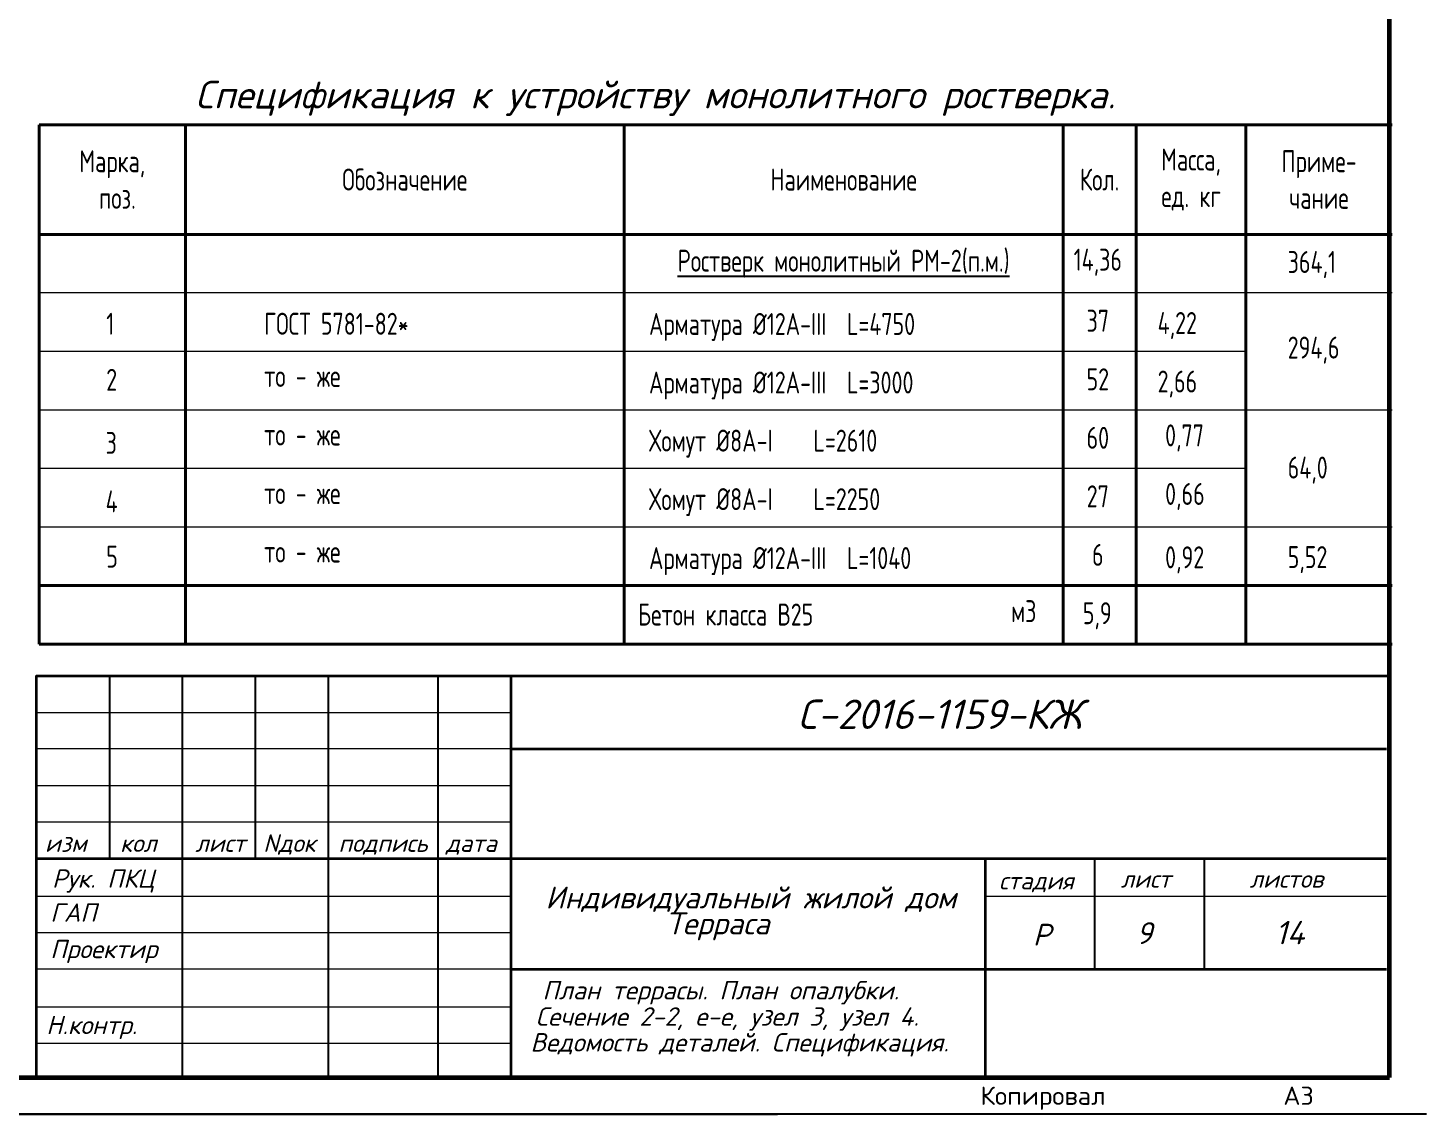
# Model space of a CAD drawing. Extents: x -12289450 to -10763036, y -7834513 to -6150123.
# Drawn here: x -10992159 to -10973043, y -7834506 to -7819659 of the extents above; entities that cross this region are included whole.
import ezdxf

# ---------------------------------------------------------------- set-up
doc = ezdxf.new("R2010")
doc.units = 0
doc.header["$LTSCALE"] = 25
for name, color, linetype in [('003-ТЕКСТ', 7, 'Continuous'), ('Annotation - Text', 7, 'Continuous'), ('ArchiCAD', 7, 'Continuous'), ('F-text', 7, 'Continuous'), ('kassa', 7, 'Continuous'), ('osnovnie', 7, 'Continuous'), ('Новое', 51, 'Continuous')]:
    doc.layers.add(name, color=color, linetype=linetype)
doc.layers.add('тонк', color=7, linetype='Continuous', lineweight=20)
doc.styles.add('gismo', font='isocpeui.ttf')
doc.styles.get("Standard").update_dxf_attribs({"font": 'arial.ttf'})
doc.styles.add('STYLE1', font='simplex.shx', dxfattribs={"width": 0.7, "height": 300})

msp = doc.modelspace()

# ---------------------------------------------------------------- linework, layer by layer
at = {"color": 0, "lineweight": 40}
for p, q in [((-10992006.6, -7820981.8), (-10973506.6, -7820981.8)), ((-10992006.6, -7828081.8), (-10992006.6, -7820981.8)), ((-10990006.6, -7828081.8), (-10990006.6, -7820981.8)), ((-10984006.6, -7828081.8), (-10984006.6, -7820981.8)), ((-10978006.6, -7828081.8), (-10978006.6, -7820981.8)), ((-10977006.6, -7828081.8), (-10977006.6, -7820981.8)), ((-10975506.6, -7828081.8), (-10975506.6, -7820981.8)), ((-10973506.6, -7822481.8), (-10992006.6, -7822481.8)), ((-10973506.6, -7827281.8), (-10992006.6, -7827281.8)), ((-10973506.6, -7828081.8), (-10992006.6, -7828081.8))]:
    msp.add_line(p, q, dxfattribs=at)
at = {"color": 0, "lineweight": 15}
for p, q in [((-10973506.6, -7823281.8), (-10992006.6, -7823281.8)), ((-10975506.6, -7824081.8), (-10992006.6, -7824081.8)), ((-10973506.6, -7824881.8), (-10992006.6, -7824881.8)), ((-10975506.6, -7825681.8), (-10992006.6, -7825681.8)), ((-10973506.6, -7826481.8), (-10992006.6, -7826481.8)), ((-10973506.6, -7827281.8), (-10992006.6, -7827281.8)), ((-10973506.6, -7828081.8), (-10992006.6, -7828081.8))]:
    msp.add_line(p, q, dxfattribs=at)
at = {"linetype": 'Continuous', "lineweight": 60, "ltscale": 75, "extrusion": (1, 0, 0), "elevation": -10973544.7}
msp.add_lwpolyline([(-7834005.3, 0), (-7805313.3, 0)], dxfattribs=at)
at = {"linetype": 'Continuous', "lineweight": 60, "ltscale": 100, "extrusion": (1, 0, 0), "elevation": -10973544.7}
msp.add_lwpolyline([(-7834005.3, 0), (-7828506.8, 0)], dxfattribs=at)
at = {"linetype": 'Continuous', "lineweight": 60, "ltscale": 75, "extrusion": (0, 1, 0), "elevation": -7834005.3}
msp.add_lwpolyline([(11013033.8, 0), (10973544.7, 0)], dxfattribs=at)
at = {"linetype": 'Continuous', "lineweight": 60, "ltscale": 100, "extrusion": (0, 1, 0), "elevation": -7834005.3}
msp.add_lwpolyline([(10992039.6, 0), (10973544.7, 0)], dxfattribs=at)
at = {"linetype": 'Continuous', "lineweight": 25, "ltscale": 75, "extrusion": (0, 1, 0)}
for points, elevation in [([(10973051.1, 0), (11015035.3, 0)], -7834505.6), ([(10973035.5, 0), (11015035.3, 0)], -7834505.6), ([(11006945.8, 0), (10981908.9, 0)], -7834505.5)]:
    msp.add_lwpolyline(points, dxfattribs=dict(at, elevation=elevation))
at = {"layer": '003-ТЕКСТ', "color": 254}
msp.add_line((-10981911.5, -7834505.5), (-11006945.8, -7834505.5), dxfattribs=at)
at = {"layer": 'ArchiCAD', "color": 7, "linetype": 'Continuous', "lineweight": 35}
for p, q in [((-10992044.7, -7828516.7), (-10973582.9, -7828516.7)), ((-10985558.1, -7828516.7), (-10985558.1, -7834005.3)), ((-10985558.1, -7829514.6), (-10973582.9, -7829514.6)), ((-10992044.7, -7831011.5), (-10973582.9, -7831011.5)), ((-10979071.5, -7831011.5), (-10979071.5, -7834005.3)), ((-10985558.1, -7832524.2), (-10973582.9, -7832524.2))]:
    msp.add_line(p, q, dxfattribs=at)
msp.add_lwpolyline([(-10973544.7, -7834005.3), (-10992044.7, -7834005.3), (-10992044.7, -7828516.7), (-10973544.7, -7828516.7), (-10973544.7, -7834005.3)], close=True, dxfattribs=at)
at = {"layer": 'kassa', "lineweight": 15}
for p, q in [((-10992044.7, -7829015.6), (-10985558.1, -7829015.6)), ((-10985558.1, -7829514.6), (-10992044.7, -7829514.6)), ((-10992044.7, -7830013.6), (-10985558.1, -7830013.6)), ((-10992044.7, -7830512.5), (-10985558.1, -7830512.5)), ((-10992044.7, -7831526.3), (-10985558.1, -7831526.3)), ((-10979071.5, -7831526.3), (-10973582.9, -7831526.3)), ((-10992044.7, -7832025.3), (-10985558.1, -7832025.3)), ((-10992044.7, -7833039), (-10985558.1, -7833039)), ((-10992044.7, -7833538), (-10985558.1, -7833538))]:
    msp.add_line(p, q, dxfattribs=at)
at = {"layer": 'Новое', "color": 7, "linetype": 'Continuous'}
for p, q in [((-10992044.7, -7828516.7), (-10992044.7, -7834005.3)), ((-10991046.8, -7828516.7), (-10991046.8, -7831011.5)), ((-10990048.9, -7828516.7), (-10990048.9, -7834005.3)), ((-10989050.9, -7828516.7), (-10989050.9, -7831011.5)), ((-10988053, -7828516.7), (-10988053, -7834005.3)), ((-10986556.1, -7828516.7), (-10986556.1, -7834005.3)), ((-10977574.6, -7831011.5), (-10977574.6, -7832524.2)), ((-10976077.7, -7831011.5), (-10976077.7, -7832524.2))]:
    msp.add_line(p, q, dxfattribs=at)
at = {"layer": 'тонк', "lineweight": 20}
msp.add_line((-10985558.1, -7832524.2), (-10992044.7, -7832524.2), dxfattribs=at)

# ---------------------------------------------------------------- texts
at = {"linetype": 'Continuous', "lineweight": 25, "ltscale": 75, "char_height": 249.931, "attachment_point": 1}
for s, insert, width in [('\\Fsimplex.shx;\\W1.0000000000;\\T1.0000000000;\\o\\lКопировал', (-10979137.4, -7834130.3), 2296.983), ('\\Fsimplex.shx;\\W1.0000000000;\\T1.0000000000;\\o\\lA3', (-10974994.3, -7834130.3), 737.891)]:
    msp.add_mtext(s, dxfattribs=dict(at, insert=insert, width=width))
at = {"layer": 'Annotation - Text', "color": 0, "lineweight": 25, "style": 'gismo'}
for s, height, p in [('Спецификация к устройству монолитного ростверка.', 378, (-10989872.8, -7820758.9)), ('С-2016-1159-КЖ', 400.828, (-10981635.2, -7829241.1)), ('изм', 240, (-10991927.9, -7830922.5)), ('Nдок', 240, (-10988941.8, -7830922.5)), ('кол', 240, (-10990899.9, -7830922.5)), ('лист', 240, (-10989871.9, -7830922.5)), ('подпись', 240, (-10987913.8, -7830922.5)), ('дата', 240, (-10986445.3, -7830922.5)), ('Рук. ПКЦ', 250, (-10991829.9, -7831411.6)), ('стадия', 240, (-10978882.2, -7831436.1)), ('лист', 240, (-10977217.8, -7831411.6)), ('листов', 240, (-10975455.6, -7831411.6)), ('Индивидуальный жилой дом', 300, (-10985083.5, -7831695.4)), ('ГАП', 250, (-10991854.4, -7831876.3)), ('Терраса', 300, (-10983420.3, -7832049.7)), ('14', 320.66, (-10975107.8, -7832185.7)), ('Р', 298.6, (-10978420.4, -7832203.9)), ('9', 298.6, (-10977006.8, -7832181.7)), ('Проектир', 250, (-10991854.4, -7832375.2)), ('План террасы. План опалубки.', 252, (-10985124.7, -7832938.9)), ('Н.контр.', 250, (-10991909.2, -7833413.1)), ('Сечение 2-2, е-е, узел 3, узел 4. ', 252, (-10985217.4, -7833298.2)), ('Ведомость деталей. Спецификация. ', 252, (-10985288.2, -7833651.4))]:
    msp.add_text(s, height=height, dxfattribs=at).set_placement(p)
at = {"layer": 'F-text', "lineweight": 15, "char_height": 300, "attachment_point": 5, "style": 'STYLE1'}
for s, insert in [('Марка,\\P поз.', (-10991006.6, -7821731.8)), ('Масса,\\Pед. кг', (-10976256.6, -7821731.8)), ('Приме-\\Pчание', (-10974506.6, -7821731.8)), ('Обозначение', (-10987006.6, -7821731.8)), ('Наименование', (-10981006.6, -7821731.8)), ('Кол.', (-10977506.6, -7821731.8))]:
    msp.add_mtext(s, dxfattribs=dict(at, insert=insert))
at = {"layer": 'F-text', "insert": (-10981006.6, -7822881.8), "char_height": 300, "width": 6263.28, "attachment_point": 5, "style": 'STYLE1'}
msp.add_mtext('{\\LРостверк монолитный РМ-2(п.м.)}', dxfattribs=at)
at = {"layer": 'F-text', "color": 0, "lineweight": 15, "char_height": 300, "attachment_point": 1, "style": 'STYLE1'}
for s, insert in [('364,1', (-10974935, -7822708.9)), ('1', (-10991089.4, -7823552.9)), ('ГОСТ 5781-82*', (-10988929.9, -7823552.9)), ('Арматура %%C12А-III  L=4750', (-10983667.7, -7823556.1)), ('4,22', (-10976713.3, -7823542.4)), ('294,6', (-10974935, -7823878.3)), ('2', (-10991089.4, -7824319)), ('то - же                   ', (-10988929.9, -7824267.2)), ('Арматура %%C12А-III  L=3000', (-10983667.7, -7824356.1)), ('2,66', (-10976713.3, -7824342.4)), ('3', (-10991097.3, -7825181.2)), ('то - же                   ', (-10988929.9, -7825067.2)), ('Хомут %%C8А-I    L=2610', (-10983667.7, -7825150.5)), ('0,77', (-10976611.4, -7825079)), ('64,0', (-10974935, -7825518.6)), ('то - же                   ', (-10988929.9, -7825867.2)), ('то - же                   ', (-10988929.9, -7825867.2)), ('Хомут %%C8А-I    L=2250', (-10983667.7, -7825950.5)), ('0,66', (-10976611.4, -7825879)), ('4', (-10991097.3, -7825981.2)), ('5', (-10991089.4, -7826736.5)), ('то - же                   ', (-10988929.9, -7826667.2)), ('то - же                   ', (-10988929.9, -7826667.2)), ('Арматура %%C12А-III  L=1040', (-10983667.7, -7826756.1)), ('0,92', (-10976611.4, -7826745.3)), ('5,52', (-10974935, -7826742.4)), ('м3', (-10978717.6, -7827481.3)), (' Бетон класса В25', (-10983958, -7827527.6))]:
    msp.add_mtext(s, dxfattribs=dict(at, insert=insert))
at = {"layer": 'osnovnie', "linetype": 'Continuous', "char_height": 300, "width": 928.292, "attachment_point": 5, "style": 'STYLE1'}
for s, insert in [('14,36', (-10977531.2, -7822861.8)), ('37', (-10977531.2, -7823661.8)), ('52', (-10977531.2, -7824461.8)), ('60', (-10977531.2, -7825261.8)), ('27', (-10977531.2, -7826061.8)), ('6', (-10977531.2, -7826861.8)), ('5,9', (-10977539.3, -7827694.3))]:
    msp.add_mtext(s, dxfattribs=dict(at, insert=insert))

doc.saveas('drawing.dxf')
